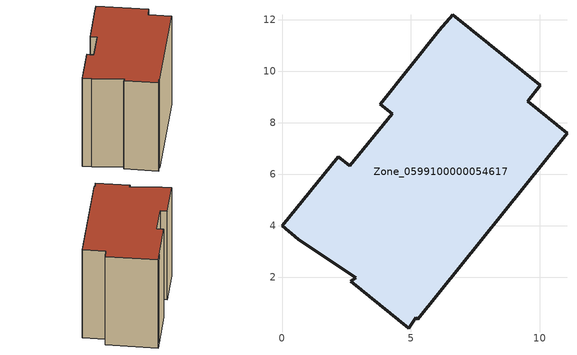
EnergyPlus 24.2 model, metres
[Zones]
Zone_0599100000054617
 floor ground (C_G): 4.92,0.03 2.66,1.85 2.85,1.99 0.63,3.48 0,3.99 2.18,6.68 2.63,6.32 4.27,8.35 3.82,8.71 6.1,11.58 6.62,12.18 10.03,9.46 9.54,8.83 11.06,7.59 5.26,0.37 5.18,0.42 z0
 wall outside (C_F): 3.82,8.71 4.27,8.35 2.63,6.32 2.18,6.68 0,3.99 0.63,3.48 2.85,1.99 2.66,1.85 4.92,0.03 5.18,0.42 5.26,0.37 11.06,7.59 9.54,8.83 10.03,9.46 6.62,12.18 6.1,11.58 3.82,8.71 z0:8.74
 roof outside (C_R): 2.66,1.85 4.92,0.03 5.18,0.42 5.26,0.37 11.06,7.59 9.54,8.83 10.03,9.46 6.62,12.18 6.1,11.58 3.82,8.71 4.27,8.35 2.63,6.32 2.18,6.68 0,3.99 0.63,3.48 2.85,1.99 z8.74
[BUILDING]
Pand.0599100000054617: North Axis=0; Terrain=City; Loads Convergence Tolerance Value=0.04; Temperature Convergence Tolerance Value=0.4; Solar Distribution=FullExterior; Maximum Number of Warmup Days=25; Minimum Number of Warmup Days=1
[Site:Location]
Rotterdam.The.Hague.AP_ZH_NLD Design_Conditions: Latitude=51.96; Longitude=4.45; Time Zone=1; Elevation=-4.5
[SITE:GROUNDTEMPERATURE:BUILDINGSURFACE]
18, 18, 18, 18, 18, 18, 18, 18, 18, 18, 18, 18
[MATERIAL] Thermal Absorptance=0.9; Solar Absorptance=0.7; Visible Absorptance=0.7
Name | Roughness | Thickness | Conductivity | Density | Specific Heat
G.TC.1946 | MediumSmooth | 0.15 | 1 | 540 | 1210
F.TC.1946 | Rough | 0.3 | 0.857143 | 1920 | 840
R.TC.1946 | MediumRough | 0.2 | 0.909091 | 1500 | 1000
[CONSTRUCTION]
C_G: G.TC.1946
C_F: F.TC.1946
C_R: R.TC.1946
[ZONE]
Zone_0599100000054617: Type=1; Multiplier=1; Ceiling Height=Autocalculate; Volume=Autocalculate; Floor Area=autocalculate; Part of Total Floor Area=Yes
[ZONEINFILTRATION:DESIGNFLOWRATE]
Infil_Zone_0599100000054617: Zone or ZoneList or Space or SpaceList=Zone_0599100000054617; Schedule=AlwaysOn; Design Flow Rate Calculation Method=Flow/Area; Flow Rate per Floor Area=0.003; Constant Term Coefficient=1; Temperature Term Coefficient=0; Velocity Term Coefficient=0; Velocity Squared Term Coefficient=0
[HVACTEMPLATE:ZONE:IDEALLOADSAIRSYSTEM]
Zone_0599100000054617: Maximum Heating Supply Air Temperature=50; Minimum Cooling Supply Air Temperature=13; Maximum Heating Supply Air Humidity Ratio=0.0156; Minimum Cooling Supply Air Humidity Ratio=0.0077; Heating Limit=NoLimit; Cooling Limit=NoLimit; Dehumidification Control Type=ConstantSensibleHeatRatio; Cooling Sensible Heat Ratio=0.7; Dehumidification Setpoint=60; Humidification Control Type=None; Humidification Setpoint=30; Outdoor Air Method=None; Outdoor Air Flow Rate per Person=0.00944; Outdoor Air Flow Rate per Zone Floor Area=0; Outdoor Air Flow Rate per Zone=0; Demand Controlled Ventilation Type=None; Outdoor Air Economizer Type=NoEconomizer; Heat Recovery Type=None; Sensible Heat Recovery Effectiveness=0.7; Latent Heat Recovery Effectiveness=0.65
[ZONECONTROL:THERMOSTAT]
ThermostatControl_Zone_0599100000054617: Zone or ZoneList=Zone_0599100000054617; Control Type Schedule=DualSetpointControlType; Control 1=Thermostat_Zone_0599100000054617; Temperature Difference Between Cutout And Setpoint=0
[THERMOSTATSETPOINT:DUALSETPOINT]
Thermostat_Zone_0599100000054617: Heating Setpoint Temperature Schedule=HeatingSetpoint_Zone_0599100000054617; Cooling Setpoint Temperature Schedule=CoolingSetpoint_Zone_0599100000054617
[SCHEDULE:COMPACT]
HeatingSetpoint_Zone_0599100000054617: Through: 12/31, For: AllDays, Until: 24:00, 21
CoolingSetpoint_Zone_0599100000054617: Through: 12/31, For: AllDays, Until: 24:00, 24
DualSetpointControlType: Through: 12/31, For: AllDays, Until: 24:00, 4
AlwaysOn: Through: 12/31, For: AllDays, Until: 24:00, 1
